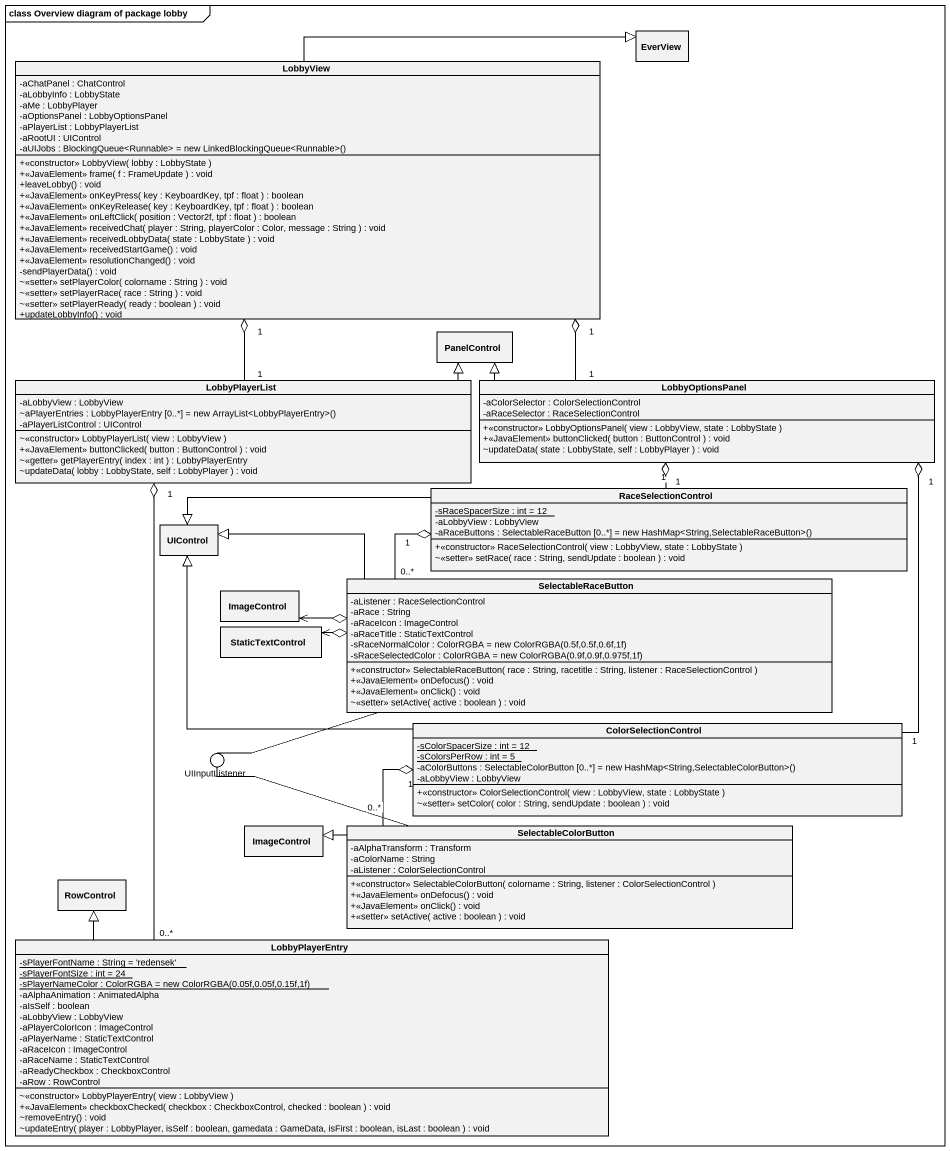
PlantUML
@startuml
mainframe class Overview diagram of package lobby
allowmixing
hide circle
hide empty members
skinparam classAttributeIconSize 0
class EverView
class LobbyView {
  -aChatPanel : ChatControl
  -aLobbyInfo : LobbyState
  -aMe : LobbyPlayer
  -aOptionsPanel : LobbyOptionsPanel
  -aPlayerList : LobbyPlayerList
  -aRootUI : UIControl
  {field} -aUIJobs : BlockingQueue<Runnable> = new LinkedBlockingQueue<Runnable>()
  +<<constructor>> LobbyView( lobby : LobbyState )
  +<<JavaElement>> frame( f : FrameUpdate ) : void
  +leaveLobby() : void
  +<<JavaElement>> onKeyPress( key : KeyboardKey, tpf : float ) : boolean
  +<<JavaElement>> onKeyRelease( key : KeyboardKey, tpf : float ) : boolean
  +<<JavaElement>> onLeftClick( position : Vector2f, tpf : float ) : boolean
  +<<JavaElement>> receivedChat( player : String, playerColor : Color, message : String ) : void
  +<<JavaElement>> receivedLobbyData( state : LobbyState ) : void
  +<<JavaElement>> receivedStartGame() : void
  +<<JavaElement>> resolutionChanged() : void
  -sendPlayerData() : void
  ~<<setter>> setPlayerColor( colorname : String ) : void
  ~<<setter>> setPlayerRace( race : String ) : void
  ~<<setter>> setPlayerReady( ready : boolean ) : void
  +updateLobbyInfo() : void
}
class PanelControl
class LobbyPlayerList {
  -aLobbyView : LobbyView
  {field} ~aPlayerEntries : LobbyPlayerEntry [0..*] = new ArrayList<LobbyPlayerEntry>()
  -aPlayerListControl : UIControl
  ~<<constructor>> LobbyPlayerList( view : LobbyView )
  +<<JavaElement>> buttonClicked( button : ButtonControl ) : void
  ~<<getter>> getPlayerEntry( index : int ) : LobbyPlayerEntry
  ~updateData( lobby : LobbyState, self : LobbyPlayer ) : void
}
class LobbyOptionsPanel {
  -aColorSelector : ColorSelectionControl
  -aRaceSelector : RaceSelectionControl
  +<<constructor>> LobbyOptionsPanel( view : LobbyView, state : LobbyState )
  +<<JavaElement>> buttonClicked( button : ButtonControl ) : void
  ~updateData( state : LobbyState, self : LobbyPlayer ) : void
}
class RaceSelectionControl {
  {static} -sRaceSpacerSize : int = 12
  -aLobbyView : LobbyView
  {field} -aRaceButtons : SelectableRaceButton [0..*] = new HashMap<String,SelectableRaceButton>()
  +<<constructor>> RaceSelectionControl( view : LobbyView, state : LobbyState )
  ~<<setter>> setRace( race : String, sendUpdate : boolean ) : void
}
class UIControl
class SelectableRaceButton {
  -aListener : RaceSelectionControl
  -aRace : String
  -aRaceIcon : ImageControl
  -aRaceTitle : StaticTextControl
  {field} -sRaceNormalColor : ColorRGBA = new ColorRGBA(0.5f,0.5f,0.6f,1f)
  {field} -sRaceSelectedColor : ColorRGBA = new ColorRGBA(0.9f,0.9f,0.975f,1f)
  +<<constructor>> SelectableRaceButton( race : String, racetitle : String, listener : RaceSelectionControl )
  +<<JavaElement>> onDefocus() : void
  +<<JavaElement>> onClick() : void
  ~<<setter>> setActive( active : boolean ) : void
}
class ImageControl
class StaticTextControl
class ColorSelectionControl {
  {static} -sColorSpacerSize : int = 12
  {static} -sColorsPerRow : int = 5
  {field} -aColorButtons : SelectableColorButton [0..*] = new HashMap<String,SelectableColorButton>()
  -aLobbyView : LobbyView
  +<<constructor>> ColorSelectionControl( view : LobbyView, state : LobbyState )
  ~<<setter>> setColor( color : String, sendUpdate : boolean ) : void
}
() UIInputListener
class "ImageControl" as ImageControl_2
class SelectableColorButton {
  -aAlphaTransform : Transform
  -aColorName : String
  -aListener : ColorSelectionControl
  +<<constructor>> SelectableColorButton( colorname : String, listener : ColorSelectionControl )
  +<<JavaElement>> onDefocus() : void
  +<<JavaElement>> onClick() : void
  +<<setter>> setActive( active : boolean ) : void
}
class RowControl
class LobbyPlayerEntry {
  {static} -sPlayerFontName : String = 'redensek'
  {static} -sPlayerFontSize : int = 24
  {static} {field} -sPlayerNameColor : ColorRGBA = new ColorRGBA(0.05f,0.05f,0.15f,1f)
  -aAlphaAnimation : AnimatedAlpha
  -aIsSelf : boolean
  -aLobbyView : LobbyView
  -aPlayerColorIcon : ImageControl
  -aPlayerName : StaticTextControl
  -aRaceIcon : ImageControl
  -aRaceName : StaticTextControl
  -aReadyCheckbox : CheckboxControl
  -aRow : RowControl
  ~<<constructor>> LobbyPlayerEntry( view : LobbyView )
  +<<JavaElement>> checkboxChecked( checkbox : CheckboxControl, checked : boolean ) : void
  ~removeEntry() : void
  ~updateEntry( player : LobbyPlayer, isSelf : boolean, gamedata : GameData, isFirst : boolean, isLast : boolean ) : void
}
LobbyView -right-|> EverView
LobbyView "1" o-- "1" LobbyPlayerList
LobbyView "1" o-right- "1" LobbyOptionsPanel
LobbyPlayerList -right-|> PanelControl
LobbyPlayerList "1" o-- "0..*" LobbyPlayerEntry
LobbyOptionsPanel -left-|> PanelControl
LobbyOptionsPanel "1" o-- "1" RaceSelectionControl
LobbyOptionsPanel "1" o-- "1" ColorSelectionControl
RaceSelectionControl -left-|> UIControl
RaceSelectionControl "1" o-- "0..*" SelectableRaceButton
SelectableRaceButton -left-|> UIControl
SelectableRaceButton o-left-> ImageControl
SelectableRaceButton o-left-> StaticTextControl
SelectableRaceButton -left- UIInputListener
ColorSelectionControl -left-|> UIControl
ColorSelectionControl "1" o-- "0..*" SelectableColorButton
SelectableColorButton -left- UIInputListener
SelectableColorButton -left-|> ImageControl_2
LobbyPlayerEntry -up-|> RowControl
@enduml
